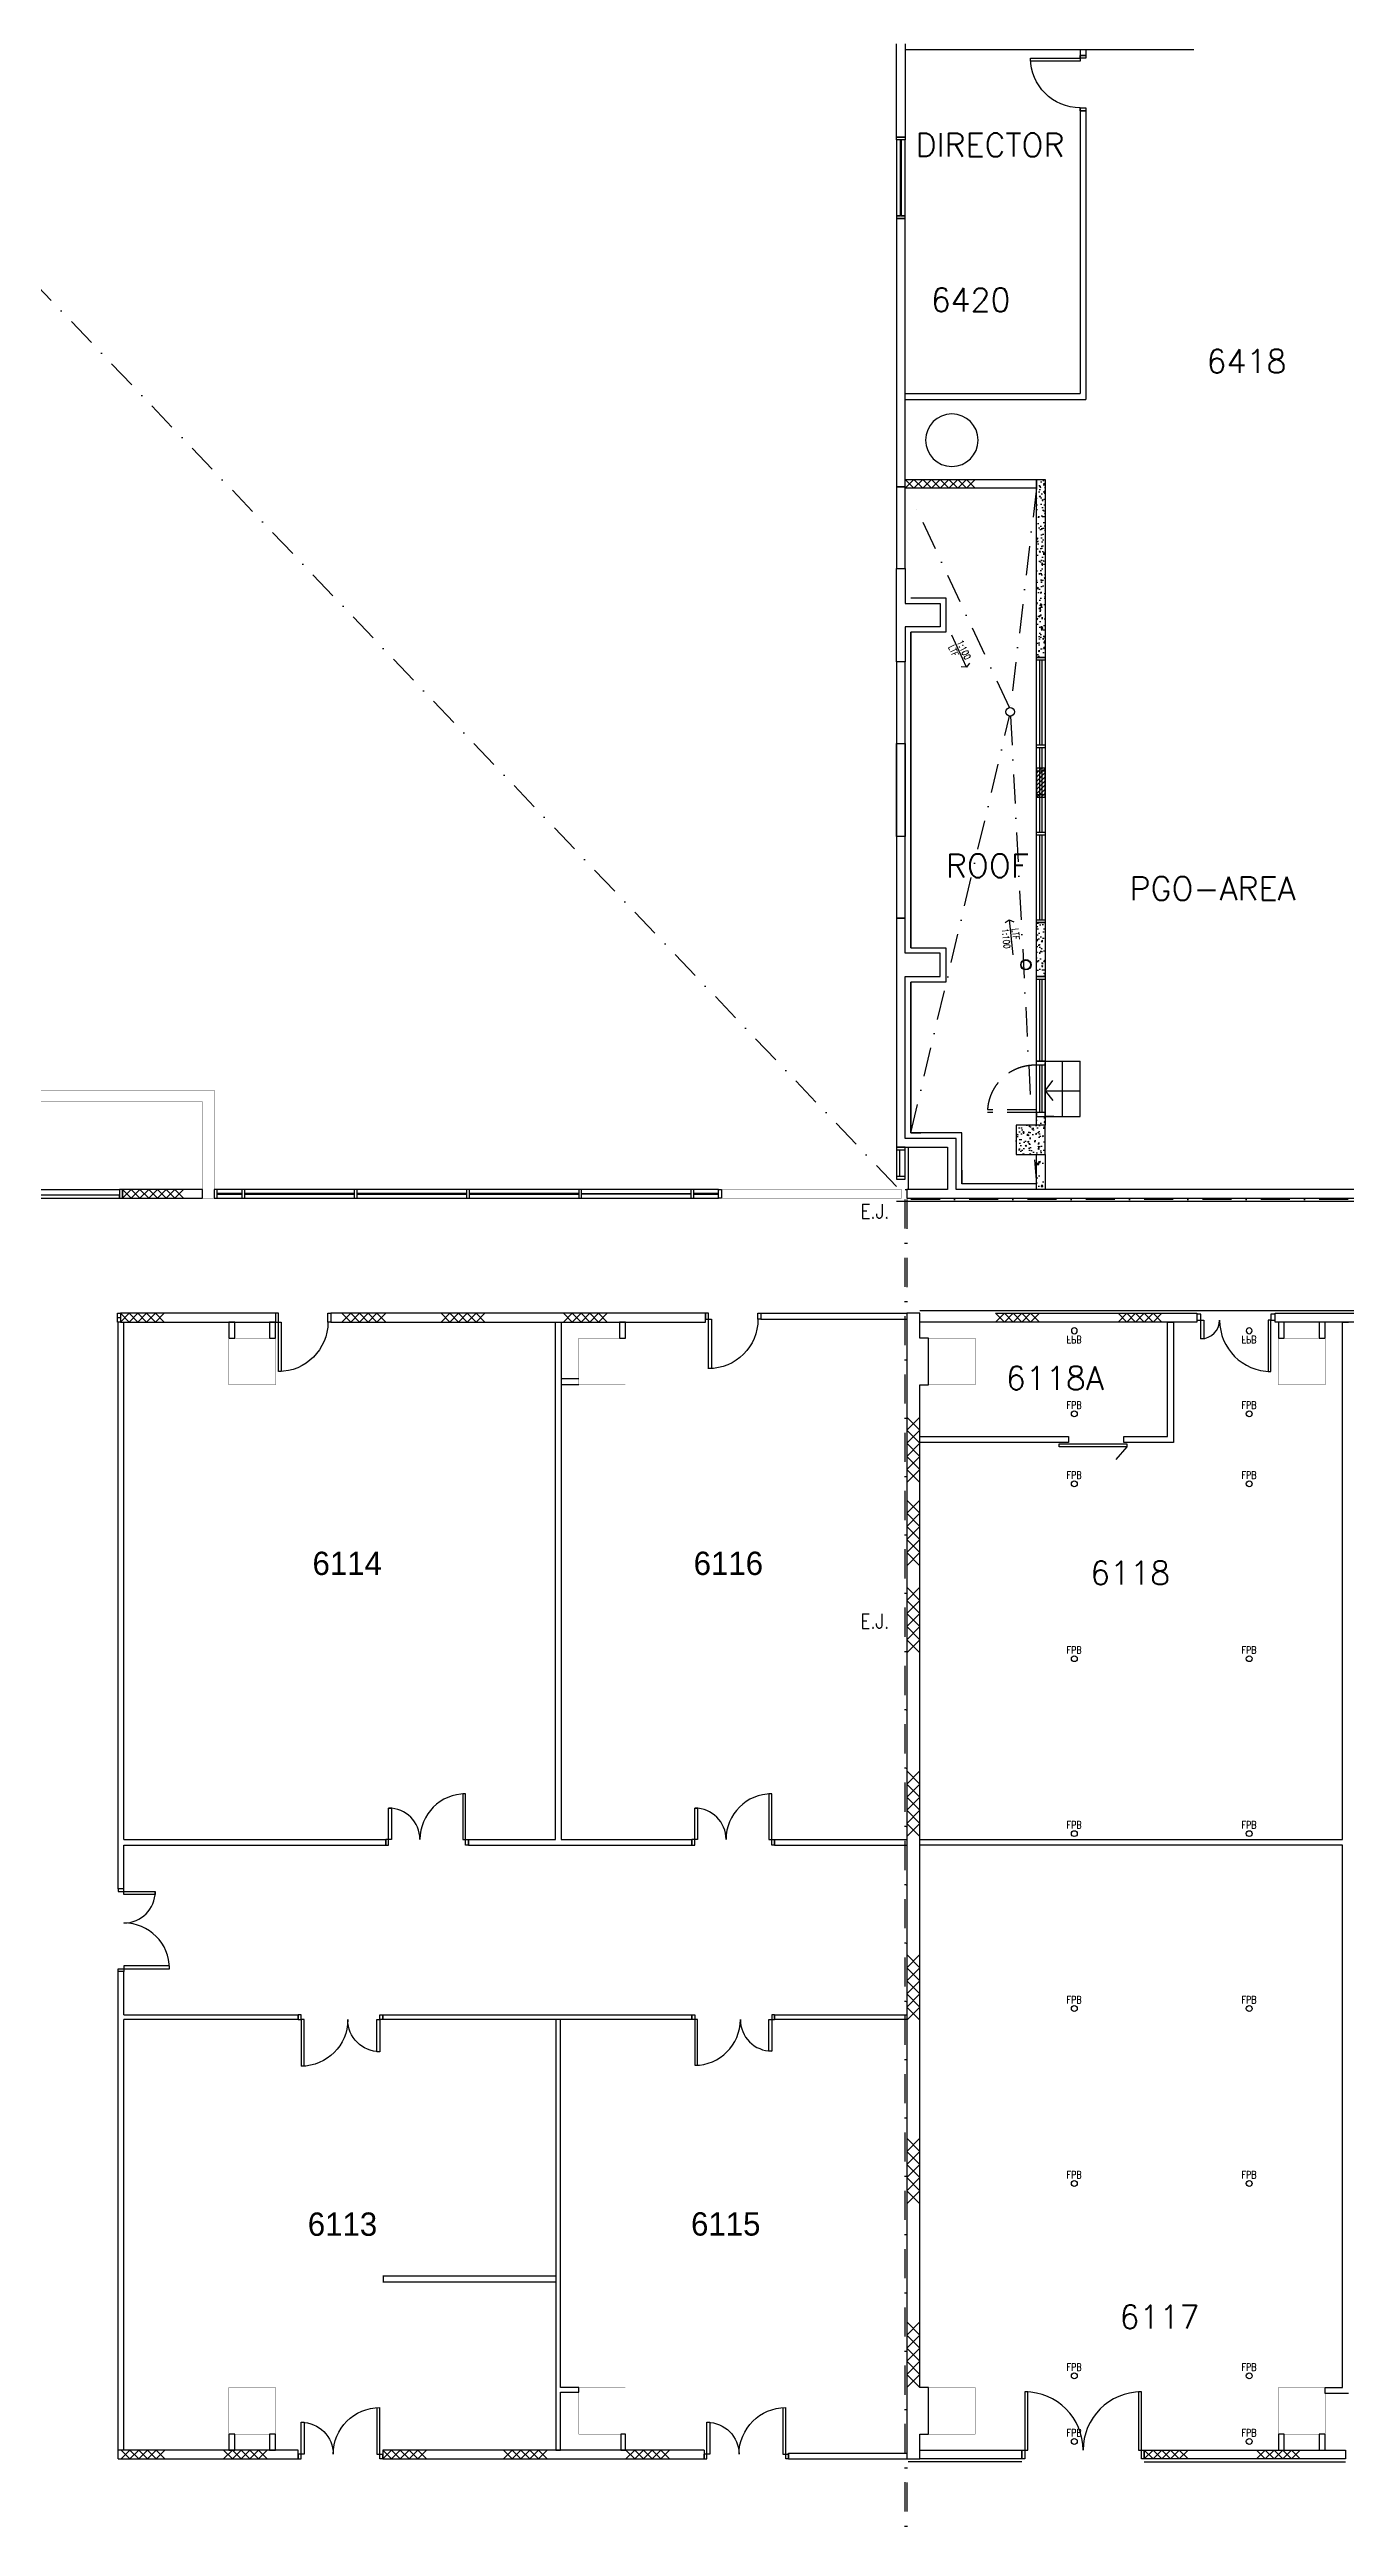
# Model space of a CAD drawing. Header units: millimetres. Extents: x -68474 to 336700, y -113450 to 53663.
# Drawn here: x 74525 to 96750, y -40983 to 1500 of the extents above; entities that cross this region are included whole.
import ezdxf

# ---------------------------------------------------------------- set-up
doc = ezdxf.new("R2010")
doc.units = ezdxf.units.MM
doc.header["$LTSCALE"] = 1000
for name, pattern in [('S3148a$0$DASHDOT', [1, 0.5, -0.25, 0, -0.25]), ('S3148a$0$HIDDENX2', [0.75, 0.5, -0.25]), ('s5147a$0$DASHDOT', [1, 0.5, -0.25, 0, -0.25])]:
    doc.linetypes.add(name, pattern=pattern)
for name, color, linetype in [('S3148a$0$11', 14, 'Continuous'), ('S3148a$0$17', 1, 'Continuous'), ('S3148a$0$20', 7, 'Continuous'), ('S3148a$0$22', 7, 'Continuous'), ('S3148a$0$23', 7, 'Continuous'), ('S3148a$0$25', 7, 'Continuous'), ('S3148a$0$30', 14, 'Continuous'), ('S3148a$0$6', 7, 'Continuous'), ('S3148a$0$bc-glas', 2, 'Continuous'), ('S3148a$0$BC-L2', 8, 'Continuous'), ('S3148a$0$bc-n-dr', 7, 'Continuous'), ('S3148a$0$BC-N-FL', 7, 'Continuous'), ('S3148a$0$bc-wall', 4, 'Continuous'), ('S3148a$0$break-out', 2, 'Continuous'), ('S3148a$0$LOGO', 1, 'Continuous'), ('S3148a$0$N-FIX', 1, 'Continuous'), ('S3148a$0$n-ht', 7, 'Continuous'), ('S3148a$0$NCONWALL', 7, 'Continuous'), ('S3148a$0$ROOM-NO', 4, 'Continuous'), ('S3148a$0$TITLE', 7, 'Continuous'), ('s4148a$0$17', 14, 'Continuous'), ('s4148a$0$20', 7, 'Continuous'), ('s4148a$0$22', 7, 'Continuous'), ('s4148a$0$41', 7, 'Continuous'), ('s4148a$0$6', 7, 'Continuous'), ('s4148a$0$ROOM-NO', 4, 'Continuous'), ('s5147a$0$17', 12, 'Continuous'), ('s5147a$0$20', 7, 'Continuous'), ('s5147a$0$22', 7, 'Continuous'), ('s5147a$0$25', 7, 'Continuous'), ('s5147a$0$30', 7, 'Continuous'), ('s5147a$0$45', 7, 'Continuous'), ('s5147a$0$6', 7, 'Continuous'), ('s5147a$0$9', 7, 'Continuous'), ('s5147a$0$new_dr', 2, 'Continuous'), ('s5147a$0$new_wl', 7, 'Continuous'), ('s5147a$0$ROOM-NO', 4, 'Continuous'), ('s5147a$0$s5147a$0$41', 7, 'Continuous')]:
    doc.layers.add(name, color=color, linetype=linetype)
doc.styles.add('S3148a$0$STANDARD', font='SIMPLEX')
doc.styles.add('s4148a$0$STANDARD', font='txt')
doc.styles.add('s5147a$0$STANDARD', font='romans.shx', dxfattribs={"width": 0.75})
pattern_1 = [(50, (0, 0), (215.17805, -18.82564), [22.5, -247.5]), (355, (0, 0), (-41.6254, 225.65764), [18, -198]), (100.4514, (17.93, -1.57), (173.5528, 206.83186), [19.12206, -210.34263]), (46.1842, (0, 60), (320.1723, -49.6557), [33.75, -371.25]), (96.6356, (26.68, 55.86), (280.3988, 292.2354), [28.6831, -315.5139]), (351.1842, (0, 60), (280.3986, 292.2356), [27, -297]), (21, (30, 45), (179.0721, -120.78567), [22.5, -247.5]), (326, (30, 45), (72.9946, 217.545), [18, -198]), (71.4514, (44.92, 34.93), (252.0668, 96.75915), [19.12206, -210.34263]), (37.5, (0, 0), (3.647957, 99.868156), [0, -195.6, 0, -201, 0, -198.75]), (7.5, (0, 0), (78.92086, 118.32351), [0, -114.6, 0, -191.1, 0, -75.75]), (327.5, (-66.9, 0), (160.14673, -6.76646), [0, -75, 0, -234, 0, -310.5]), (317.5, (-96.9, 0), (174.95585, 30.0315), [0, -97.5, 0, -155.4, 0, -220.5])]

# ---------------------------------------------------------------- blocks, each defined once
blk = doc.blocks.new('S3148a$0$H1050')
at = {"layer": 'S3148a$0$22', "color": 14, "linetype": 'Continuous'}
for points in [[(0, 0.15), (0.15, 0), (0.3, 0.15), (0.45, 0), (0.6, 0.15), (0.75, 0), (0.9, 0.15), (1.05, 0)], [(0, 0), (0.15, 0.15), (0.3, 0), (0.45, 0.15), (0.6, 0), (0.75, 0.15), (0.9, 0), (1.05, 0.15)]]:
    blk.add_lwpolyline(points, dxfattribs=at)
blk = doc.blocks.new('S3148a$0$AP')
at = {"layer": 'S3148a$0$30', "color": 14, "linetype": 'Continuous'}
blk.add_line((0.05, 0.05), (0.5, 0.05), dxfattribs=at)
for points in [[(0, 0), (0.55, 0), (0.55, 0.15), (0, 0.15)], [(0.05, 0), (0.5, 0), (0.5, 0.15), (0.05, 0.15)]]:
    blk.add_lwpolyline(points, close=True, dxfattribs=at)
blk = doc.blocks.new('S3148a$0$D950A')
at = {"layer": 'S3148a$0$17', "color": 14, "linetype": 'Continuous'}
blk.add_line((0.95, 0.05), (0.95, 0), dxfattribs=at)
at = {"layer": 'S3148a$0$30', "color": 14, "linetype": 'Continuous'}
for p, q in [((0.1, 0.95), (0.05, 0.95)), ((0.05, 0.95), (0.05, 0.1)), ((0.1, 0.1), (0.1, 0.95)), ((0.05, 0.1), (0, 0.1)), ((0, 0.1), (0, 0)), ((0, 0), (0.05, 0)), ((0.05, 0), (0.05, 0.1)), ((0.05, 0.1), (0.1, 0.1)), ((0.95, 0.1), (0.9, 0.1)), ((0.9, 0.1), (0.9, 0)), ((0.9, 0), (0.95, 0)), ((0.95, 0), (0.95, 0.1))]:
    blk.add_line(p, q, dxfattribs=at)
for points in [[(0, 0), (0, 0.1)], [(0.95, 0), (0.95, 0.1)]]:
    blk.add_lwpolyline(points, dxfattribs=at)
blk.add_ellipse((0.05, 0.1), major_axis=(0.601, 0.601), ratio=1, start_param=5.497787, end_param=7.068583, dxfattribs=at)
blk = doc.blocks.new('s5147a$0$CHAT15')
at = {"layer": 's5147a$0$22', "color": 14, "linetype": 'Continuous'}
for points in [[(0, 0), (0.15, 0.15), (0.3, 0), (0.45, 0.15), (0.6, 0), (0.75, 0.15)], [(0, 0.15), (0.15, 0), (0.3, 0.15), (0.45, 0), (0.6, 0.15), (0.75, 0)]]:
    blk.add_lwpolyline(points, dxfattribs=at)
blk = doc.blocks.new('s5147a$0$FPB')
at = {"layer": 's5147a$0$45', "color": 15, "linetype": 'Continuous'}
blk.add_circle((0, 0), 0.05, dxfattribs=at)
at = {"layer": 's5147a$0$45', "color": 15, "linetype": 'Continuous', "style": 's5147a$0$STANDARD', "width": 0.8}
blk.add_text('FPB', height=0.125, dxfattribs=at).set_placement((-0.1323, 0.0875))
blk = doc.blocks.new('s5147a$0$s5147a$0$D37')
at = {"layer": 's5147a$0$s5147a$0$41', "color": 14, "linetype": 'Continuous'}
for points in [[(0.073, 0.1), (0.123, 0.1), (0.123, 0.98), (0.073, 0.98)], [(0, 0), (0.073, 0), (0.073, 0.1), (0, 0.1)], [(1.273, 0.1), (1.223, 0.1), (1.223, 0.42), (1.273, 0.42)], [(1.273, 0), (1.346, 0), (1.346, 0.1), (1.273, 0.1)]]:
    blk.add_lwpolyline(points, close=True, dxfattribs=at)
for centre, radius, start, end in [((0.073, 0.1), 0.880001, 0, 90), ((1.273002, 0.1), 0.320001, 90, 180)]:
    blk.add_arc(centre, radius, start, end, dxfattribs=at)
blk = doc.blocks.new('s4148a$0$CHAT15')
at = {"layer": 's4148a$0$22', "color": 14, "linetype": 'Continuous'}
for points in [[(0, 0), (0.15, 0.15), (0.3, 0), (0.45, 0.15), (0.6, 0), (0.75, 0.15)], [(0, 0.15), (0.15, 0), (0.3, 0.15), (0.45, 0), (0.6, 0.15), (0.75, 0)]]:
    blk.add_lwpolyline(points, dxfattribs=at)

msp = doc.modelspace()

# ---------------------------------------------------------------- hatches: boundary and pattern name
at = {"layer": 'S3148a$0$break-out'}
h = msp.add_hatch(dxfattribs=at)
h.set_pattern_fill('AR-CONC', color=256, scale=50, style=0)
h.set_pattern_definition([(50, (0, 0), (358.6301, -31.3761), [37.5, -412.5]), (355, (0, 0), (-69.3757, 376.096), [30, -330]), (100.4514, (29.9, -2.6), (289.2547, 344.7198), [31.8701, -350.571]), (46.1842, (0, 100), (533.6205, -82.7595), [56.25, -618.75]), (96.6356, (44.47, 93.1), (467.3314, 487.059), [47.805, -525.8565]), (351.1842, (0, 100), (467.331, 487.0593), [45, -495]), (21, (50, 75), (298.4535, -201.3094), [37.5, -412.5]), (326, (50, 75), (121.6577, 362.575), [30, -330]), (71.4514, (74.87, 58.22), (420.1113, 161.2652), [31.8701, -350.571]), (37.5, (0, 0), (6.07993, 166.44693), [0, -326, 0, -335, 0, -331.25]), (7.5, (0, 0), (131.53477, 197.20586), [0, -191, 0, -318.5, 0, -126.25]), (327.5, (-111.5, 0), (266.91122, -11.27744), [0, -125, 0, -390, 0, -517.5]), (317.5, (-161.5, 0), (291.5931, 50.0525), [0, -162.5, 0, -259, 0, -367.5])])
h.paths.add_polyline_path([(91600, -16950), (91450, -16950), (91450, -16800), (91600, -16800)])
h = msp.add_hatch(dxfattribs=at)
h.set_pattern_fill('AR-CONC', color=256, scale=50, style=0)
h.set_pattern_definition([(50, (0, 0), (358.6301, -31.3761), [37.5, -412.5]), (355, (0, 0), (-69.3757, 376.096), [30, -330]), (100.4514, (29.9, -2.6), (289.2547, 344.7198), [31.8701, -350.571]), (46.1842, (0, 100), (533.6205, -82.7595), [56.25, -618.75]), (96.6356, (44.47, 93.1), (467.3314, 487.059), [47.805, -525.8565]), (351.1842, (0, 100), (467.331, 487.0593), [45, -495]), (21, (50, 75), (298.4535, -201.3094), [37.5, -412.5]), (326, (50, 75), (121.6577, 362.575), [30, -330]), (71.4514, (74.87, 58.22), (420.1113, 161.2652), [31.8701, -350.571]), (37.5, (0, 0), (6.07993, 166.44693), [0, -326, 0, -335, 0, -331.25]), (7.5, (0, 0), (131.53477, 197.20586), [0, -191, 0, -318.5, 0, -126.25]), (327.5, (-111.5, 0), (266.91122, -11.27744), [0, -125, 0, -390, 0, -517.5]), (317.5, (-161.5, 0), (291.5931, 50.0525), [0, -162.5, 0, -259, 0, -367.5])])
edge = h.paths.add_edge_path()
edge.add_line((91600, -17450), (91600, -18049.9))
edge.add_line((91600, -18049.9), (91450, -18049.9))
edge.add_line((91450, -18049.9), (91450, -17450))
at = {"layer": 'S3148a$0$LOGO'}
h = msp.add_hatch(dxfattribs=at)
h.set_pattern_fill('ANSI31', color=256, scale=400, style=0)
h.set_pattern_definition([(45, (-1e-11, -325), (-35.35534, 35.35534), [])])
h.paths.add_polyline_path([(91450, -11325), (91600, -11325), (91600, -10825), (91450, -10825)])
at = {"layer": 'S3148a$0$TITLE'}
h = msp.add_hatch(dxfattribs=at)
h.set_pattern_fill('AR-CONC', color=256, scale=30, style=0)
h.set_pattern_definition(pattern_1)
h.paths.add_polyline_path([(91450, -5875), (91600, -5875), (91600, -8925), (91450, -8925)])
h = msp.add_hatch(dxfattribs=at)
h.set_pattern_fill('AR-CONC', color=256, scale=30, style=0)
h.set_pattern_definition(pattern_1)
h.paths.add_polyline_path([(91450, -13475), (91600, -13475), (91600, -14399.6), (91450, -14399.6)])
h = msp.add_hatch(dxfattribs=at)
h.set_pattern_fill('AR-CONC', color=256, scale=30, style=0)
h.set_pattern_definition(pattern_1)
h.paths.add_polyline_path([(91100, -17450), (91600, -17450), (91600, -16950), (91100, -16950)])

# ---------------------------------------------------------------- linework, layer by layer
at = {"color": 14}
for p, q in [((78500, -20325), (78500, -21175)), ((79300, -20325), (79300, -20175)), ((85875, -20275), (85875, -21125)), ((86675, -20275), (86675, -20175)), ((80339, -29200), (80290, -29200)), ((80387.9, -29200), (80339, -29200)), ((81612.1, -29200), (81661, -29200)), ((81661, -29200), (81710, -29200)), ((85589, -29200), (85540, -29200)), ((85637.9, -29200), (85589, -29200)), ((86862.1, -29200), (86911, -29200)), ((86911, -29200), (86960, -29200)), ((75800, -30094), (75800, -30045)), ((75800, -30142.9), (75800, -30094)), ((75800, -31367.1), (75800, -31416)), ((75800, -31416), (75800, -31465)), ((78840, -32210), (78790, -32210)), ((80190, -32210), (80240, -32210)), ((78890, -32290), (78840, -32290)), ((80140, -32290), (80190, -32290)), ((85589, -32290), (85540, -32290)), ((85637.9, -32290), (85589, -32290)), ((86862.1, -32290), (86911, -32290)), ((86911, -32290), (86960, -32290)), ((78840, -39745), (78790, -39745)), ((78890, -39745), (78840, -39745)), ((80140, -39745), (80190, -39745)), ((80190, -39745), (80240, -39745)), ((85800, -39745), (85750, -39745)), ((85850, -39745), (85800, -39745)), ((87100, -39745), (87150, -39745)), ((87150, -39745), (87200, -39745))]:
    msp.add_line(p, q, dxfattribs=at)
at = {"layer": 'S3148a$0$11', "linetype": 'Continuous'}
msp.add_line((102799.6, -18050), (90075, -18049.9), dxfattribs=at)
at = {"layer": 'S3148a$0$11', "linetype": 'Continuous', "const_width": 5}
msp.add_lwpolyline([(73900.1, -11699.9), (73900.1, -16350), (77350.1, -16350), (77350.1, -18199.9), (77150.1, -18199.9), (77150.1, -16550), (73900.1, -16550), (73900.1, -18199.9), (73700.1, -18199.9), (73700.1, -11699.9)], dxfattribs=at)
at = {"layer": 'S3148a$0$11', "linetype": 'Continuous'}
msp.add_lwpolyline([(75775.1, -18199.9), (77150.1, -18199.9), (77150.1, -18049.9), (75775.1, -18049.9)], close=True, dxfattribs=at)
at = {"layer": 'S3148a$0$17'}
for p, q in [((89200, 1500), (92700, 1500)), ((89200, 1500), (94150, 1500)), ((92200, 1500), (92200, 1300)), ((92200, 1500), (92200, 1300)), ((92200, 1400), (92300, 1400)), ((92200, 1400), (92300, 1400)), ((92200, 1400), (92300, 1400)), ((92300, 1400), (92200, 1400)), ((92200, 1400), (92300, 1400)), ((92200, 1400), (92300, 1400)), ((92300, 1400), (92200, 1400)), ((92200, 1400), (92300, 1400)), ((92300, 1500), (92300, 1350)), ((92200, 500), (92200, -4400)), ((92200, 450), (92300, 450)), ((92200, 450), (92300, 450)), ((92300, 500), (92300, -4500)), ((89200, -4400), (92200, -4400)), ((89200, -4500), (92300, -4500))]:
    msp.add_line(p, q, dxfattribs=at)
at = {"layer": 'S3148a$0$17', "linetype": 'Continuous'}
msp.add_line((89200, 100), (89200, 0), dxfattribs=at)
at = {"layer": 'S3148a$0$20', "linetype": 'Continuous'}
for p, q in [((89050, -0.1), (89050, 1599.9)), ((89200, 1599.9), (89200, -0.1)), ((89200, -0.1), (89050, -0.1)), ((89200.1, -1399.6), (89050.1, -1399.6)), ((89050.1, -1399.6), (89050.1, -5999.6)), ((89200.1, -5999.6), (89200.1, -1399.6)), ((89050.1, -5999.6), (89200.1, -5999.6)), ((89050.1, -7399.6), (89200.1, -7399.6)), ((89050.1, -8999.6), (89050.1, -7399.6)), ((89200.1, -7399.6), (89200.1, -7999.6)), ((89200.1, -7399.6), (89200.1, -7999.6)), ((89200.1, -7999.6), (89800.1, -7999.6)), ((89200.1, -7999.6), (89800.1, -7999.6)), ((89800.1, -7999.6), (89800.1, -8399.6)), ((89800.1, -7999.6), (89800.1, -8399.6)), ((89800.1, -8399.6), (89200.1, -8399.6)), ((89200.1, -8399.6), (89200.1, -8999.6)), ((89800.1, -8399.6), (89200.1, -8399.6)), ((89200.1, -8399.6), (89200.1, -8999.6)), ((89200.1, -8999.6), (89050.1, -8999.6)), ((89050.1, -10399.6), (89200.1, -10399.6)), ((89050.1, -11999.6), (89050.1, -10399.6)), ((89200.1, -10399.6), (89200.1, -11999.6)), ((89200.1, -11999.6), (89050.1, -11999.6)), ((89200.1, -13399.6), (89050.1, -13399.6)), ((89050.1, -13399.6), (89050.1, -17324.9)), ((89200.1, -13999.6), (89200.1, -13399.6)), ((89200.1, -13999.6), (89200.1, -13399.6)), ((89800.1, -13999.6), (89200.1, -13999.6)), ((89800.1, -13999.6), (89200.1, -13999.6)), ((89800.1, -14399.6), (89800.1, -13999.6)), ((89800.1, -14399.6), (89800.1, -13999.6)), ((89200.1, -17174.9), (89200.1, -14399.6)), ((89200.1, -14399.6), (89800.1, -14399.6)), ((89200.1, -14399.6), (89800.1, -14399.6)), ((89050.1, -17324.9), (89925, -17324.9)), ((90075, -17174.9), (89200.1, -17174.9)), ((89250.3, -17324.9), (89250.3, -18049.9)), ((89925, -17324.9), (89925, -18049.9)), ((90075, -18049.9), (90075, -17174.9)), ((89925, -18049.9), (89225, -18049.9)), ((89225, -18049.9), (89225, -18199.8)), ((89225, -18199.8), (102800.2, -18199.9))]:
    msp.add_line(p, q, dxfattribs=at)
at = {"layer": 'S3148a$0$20', "linetype": 'Continuous', "const_width": 5}
msp.add_lwpolyline([(86050.1, -18199.6), (89137.6, -18199.6), (89137.6, -18050.2), (86050.1, -18050.2)], close=True, dxfattribs=at)
at = {"layer": 'S3148a$0$23', "linetype": 'S3148a$0$DASHDOT'}
msp.add_line((89050.1, -18000), (54900.1, 17800.1), dxfattribs=at)
at = {"layer": 'S3148a$0$23', "linetype": 'Continuous'}
for p, q in [((89050, -50.1), (89050, -0.1)), ((89050, -0.1), (89200, -0.1)), ((89120, -50.1), (89050, -50.1)), ((89050, -50.1), (89050, -1350.1)), ((89200, -50.1), (89050, -50.1)), ((89120, -1350.1), (89120, -50.1)), ((89200, -50.1), (89130, -50.1)), ((89130, -50.1), (89130, -1350.1)), ((89200, -0.1), (89200, -50.1)), ((89200, -1350.1), (89200, -50.1)), ((89050, -1350.1), (89120, -1350.1)), ((89200, -1350.1), (89050, -1350.1)), ((89050, -1350.1), (89050, -1400.1)), ((89050, -1400.1), (89200, -1400.1)), ((89130, -1350.1), (89200, -1350.1)), ((89200, -1400.1), (89200, -1350.1))]:
    msp.add_line(p, q, dxfattribs=at)
for points in [[(86000.1, -18049.6), (77350.1, -18049.6), (77350.1, -18199.9), (86000.1, -18199.9)], [(77350.1, -18199.6), (77400.1, -18199.6), (77400.1, -18049.6), (77350.1, -18049.6)], [(77400.1, -18129.6), (77825.1, -18129.6), (77825.1, -18119.6), (77400.1, -18119.6)], [(77825.1, -18199.6), (77875.1, -18199.6), (77875.1, -18049.6), (77825.1, -18049.6)], [(77875.1, -18129.6), (79750.1, -18129.6), (79750.1, -18119.6), (77875.1, -18119.6)], [(79750.1, -18199.9), (79800.1, -18199.9), (79800.1, -18049.9), (79750.1, -18049.9)], [(79800.1, -18129.9), (81675, -18129.9), (81675, -18119.9), (79800.1, -18119.9)], [(81675, -18200.1), (81725, -18200.1), (81725, -18050.1), (81675, -18050.1)], [(81725, -18130.1), (83600, -18130.1), (83600, -18120.1), (81725, -18120.1)], [(83600, -18200.4), (83650, -18200.4), (83650, -18050.4), (83600, -18050.4)], [(85524.9, -18130.4), (83650, -18130.4), (83650, -18120.4), (85524.9, -18120.4)], [(85525.1, -18199.6), (85575.1, -18199.6), (85575.1, -18049.6), (85525.1, -18049.6)], [(85575.1, -18129.6), (86000.1, -18129.6), (86000.1, -18119.6), (85575.1, -18119.6)], [(86050.1, -18199.6), (86000.1, -18199.6), (86000.1, -18049.6), (86050.1, -18049.6)]]:
    msp.add_lwpolyline(points, close=True, dxfattribs=at)
at = {"layer": 'S3148a$0$25', "linetype": 'Continuous'}
for p, q in [((89295.1, -7904.6), (89895.1, -7904.6)), ((89295.1, -7904.6), (89895.1, -7904.6)), ((89895.1, -7904.6), (89895.1, -8494.6)), ((89895.1, -7904.6), (89895.1, -8494.6)), ((89895.1, -8494.6), (89295.1, -8494.6)), ((89295.1, -8494.6), (89295.1, -13904.6)), ((89895.1, -8494.6), (89295.1, -8494.6)), ((89295.1, -13904.6), (89295.1, -8494.6)), ((89295.1, -13904.6), (89895.1, -13904.6)), ((89295.1, -13904.6), (89895.1, -13904.6)), ((89895.1, -13904.6), (89895.1, -14494.6)), ((89895.1, -13904.6), (89895.1, -14494.6)), ((89895.1, -14494.6), (89295.1, -14494.6)), ((89295.1, -14494.6), (89295.1, -17079.9)), ((89895.1, -14494.6), (89295.1, -14494.6)), ((89295.1, -17079.9), (89295.1, -14494.6)), ((89295.1, -17079.9), (89467.8, -17082.6)), ((90170, -17079.9), (89295.1, -17079.9)), ((90170, -17954.9), (90170, -17079.9)), ((90170, -17717.8), (90170, -17954.9)), ((91450, -17954.9), (90170, -17954.9))]:
    msp.add_line(p, q, dxfattribs=at)
at = {"layer": 'S3148a$0$30', "linetype": 'Continuous'}
for p, q in [((89200.1, -5999.6), (89050.1, -5999.6)), ((89050.1, -5999.6), (89050.1, -7399.6)), ((89200.1, -7399.6), (89200.1, -5999.6)), ((89200.1, -7399.6), (89200.1, -5999.6)), ((89050.1, -7399.6), (89200.1, -7399.6)), ((89200.1, -8999.6), (89050.1, -8999.6)), ((89050.1, -8999.6), (89050.1, -13399.6)), ((89200.1, -13399.6), (89200.1, -8999.6)), ((89050.1, -13399.6), (89200.1, -13399.6)), ((74275.1, -18049.9), (75725.1, -18049.9))]:
    msp.add_line(p, q, dxfattribs=at)
for points in [[(74275.1, -18199.9), (75725.1, -18199.9), (75725.1, -18149.9), (74275.1, -18149.9)], [(75725.1, -18199.9), (75775.1, -18199.9), (75775.1, -18049.9), (75725.1, -18049.9)]]:
    msp.add_lwpolyline(points, close=True, dxfattribs=at)
at = {"layer": 'S3148a$0$6'}
msp.add_line((92998.8, -22463.7), (92814.8, -22684.4), dxfattribs=at)
at = {"layer": 'S3148a$0$6', "linetype": 'Continuous'}
for start, end in [(0, 180), (180, 0)]:
    msp.add_arc((90000, -5200), 450, start, end, dxfattribs=at)
at = {"layer": 'S3148a$0$bc-glas'}
for points in [[(91450, -8925), (91600, -8925), (91600, -13475), (91450, -13475)], [(91600, -8975), (91450, -8975), (91450, -8925), (91600, -8925)], [(91600, -10475), (91450, -10475), (91450, -10425), (91600, -10425)], [(91600, -11975), (91450, -11975), (91450, -11925), (91600, -11925)], [(91600, -13475), (91450, -13475), (91450, -13425), (91600, -13425)], [(91450, -14399.6), (91600, -14399.6), (91600, -15849.9), (91450, -15849.9)], [(91600, -14449.6), (91450, -14449.6), (91450, -14399.6), (91600, -14399.6)], [(91450, -15849.9), (91600, -15849.9), (91600, -15920.8), (91450, -15920.8)], [(91450, -16800), (91600, -16800), (91600, -16729.1), (91450, -16729.1)]]:
    msp.add_lwpolyline(points, close=True, dxfattribs=at)
msp.add_lwpolyline([(91450, -16800), (91450, -15849.9), (91600, -15849.9), (91600, -16800)], dxfattribs=at)
at = {"layer": 'S3148a$0$BC-L2', "linetype": 'S3148a$0$DASHDOT'}
for p, q in [((90987.6, -9784.4), (89295.1, -6160)), ((91450, -6025), (91006.5, -9783.6)), ((89295.1, -17079.9), (90987.6, -9932.3)), ((91005.8, -9933.1), (91355, -16624.8)), ((91418, -17545), (91450, -17954.9))]:
    msp.add_line(p, q, dxfattribs=at)
at = {"layer": 'S3148a$0$BC-L2', "linetype": 'Continuous'}
for p, q in [((90250.6, -9095), (89999, -8542.7)), ((90250.6, -9095), (90162.2, -9089.3)), ((90299.5, -9026.3), (90250.6, -9095)), ((90914.9, -13473.9), (90983.3, -13424.7)), ((90983.3, -13424.7), (91065.1, -13458.5)), ((90983.3, -13424.7), (91043.7, -14028.5))]:
    msp.add_line(p, q, dxfattribs=at)
msp.add_ellipse((90999.9, -9858.4), major_axis=(53, 53), ratio=1, start_param=5.497787143782102, end_param=11.78097245096169, dxfattribs=at)
at = {"layer": 'S3148a$0$bc-n-dr', "linetype": 'S3148a$0$HIDDENX2'}
for p, q in [((91450, -16684.1), (90609.8, -16684.1)), ((91450, -16729.1), (90609.8, -16729.1))]:
    msp.add_line(p, q, dxfattribs=at)
at = {"layer": 'S3148a$0$bc-n-dr'}
for p, q in [((91600, -16800), (91750, -16800)), ((91750, -16800), (91600, -16800))]:
    msp.add_line(p, q, dxfattribs=at)
at = {"layer": 'S3148a$0$bc-n-dr', "linetype": 'S3148a$0$HIDDENX2'}
msp.add_arc((91423.2, -16733.8), 813.4, 88.11142, 179.6644, dxfattribs=at)
at = {"layer": 'S3148a$0$BC-N-FL'}
for p, q in [((91600, -15849.9), (92200, -15849.9)), ((91900, -16800), (91900, -15849.9)), ((92200, -16800), (92200, -15849.9)), ((91600, -16360), (91731.9, -16184)), ((91600, -16360), (92200, -16360)), ((91600, -16360), (91731.9, -16526)), ((91600, -16800), (92200, -16800))]:
    msp.add_line(p, q, dxfattribs=at)
at = {"layer": 'S3148a$0$bc-wall'}
for points in [[(91450, -6025), (91450, -6025), (89200.1, -6025), (89200.1, -5875), (91450, -5875)], [(91450, -5875), (91600, -5875), (91600, -8925), (91450, -8925), (91450, -5875)], [(91600, -14131.6), (91600, -14399.6), (91450, -14399.6), (91450, -13475), (91600, -13475)], [(91450, -13475), (91600, -13475), (91600, -14399.6), (91450, -14399.6)]]:
    msp.add_lwpolyline(points, close=True, dxfattribs=at)
msp.add_lwpolyline([(91355, -17954.9, 0.2, 0.2, 0), (91355, -17545, 0, 0, 0), (91005, -17545, 0, 0, 0), (91005, -16855, 0, 0, 0), (91355, -16855, 0.2, 0.2, 0), (91355, -6120, 0.2, 0.2, 0), (89295.1, -6120, 0, 0, 0), (89295.1, -7904.6, 0, 0, 0)], format="xyseb", dxfattribs=at)
msp.add_lwpolyline([(91600, -17450), (91600, -18049.9), (91450, -18049.9), (91450, -17450)], dxfattribs=at)
at = {"layer": 'S3148a$0$break-out'}
for q in [(91600, -16800), (91600, -15849.9)]:
    msp.add_line((91600, -14399.6), q, dxfattribs=at)
at = {"layer": 'S3148a$0$LOGO'}
msp.add_lwpolyline([(91450, -11325), (91600, -11325), (91600, -10825), (91450, -10825)], close=True, dxfattribs=at)
for points in [[(91600, -10875), (91450, -10875)], [(91450, -11275), (91600, -11275)]]:
    msp.add_lwpolyline(points, dxfattribs=at)
at = {"layer": 'S3148a$0$N-FIX'}
for radius in [90, 80]:
    msp.add_circle((91270, -14196.9), radius, dxfattribs=at)
at = {"layer": 'S3148a$0$n-ht'}
for points in [[(89200.1, -6025), (89350.1, -5875), (89500.1, -6025), (89650.1, -5875), (89800.1, -6025), (89950.1, -5875), (90100.1, -6025), (90250.1, -5875), (90400.1, -6025)], [(89200.1, -5875), (89350.1, -6025), (89500.1, -5875), (89650.1, -6025), (89800.1, -5875), (89950.1, -6025), (90100.1, -5875), (90250.1, -6025), (90400.1, -5875)]]:
    msp.add_lwpolyline(points, dxfattribs=at)
at = {"layer": 'S3148a$0$NCONWALL'}
for p, q in [((91450, -8925), (91600, -8925)), ((91450, -8925), (91600, -8925)), ((91450, -8925), (91600, -8925)), ((91505, -8975), (91505, -10425)), ((91545, -8975), (91545, -10425)), ((91505, -10475), (91505, -11925)), ((91545, -10475), (91545, -11925)), ((91505, -11975), (91505, -13425)), ((91545, -11975), (91545, -13425)), ((91450, -13475), (91600, -13475)), ((91450, -14399.6), (91600, -14399.6)), ((91505, -14449.6), (91505, -15849.9)), ((91545, -14449.6), (91545, -15849.9)), ((91450, -15849.9), (91600, -15849.9)), ((91505, -15920.8), (91505, -16729.1)), ((91545, -15920.8), (91545, -16729.1)), ((91600, -16800), (91600, -15882))]:
    msp.add_line(p, q, dxfattribs=at)
for points in [[(91100, -17450), (91600, -17450), (91600, -16950), (91100, -16950)], [(91600, -16950), (91450, -16950), (91450, -16800), (91600, -16800)]]:
    msp.add_lwpolyline(points, close=True, dxfattribs=at)
at = {"layer": 's4148a$0$17'}
for p, q in [((75690, -20324.9), (75690, -20255)), ((75740, -20324.9), (75690, -20324.9)), ((75700, -30045), (75700, -20324.9)), ((75800, -29200), (75800, -20324.9)), ((86725, -20175), (89225.5, -20175)), ((86725, -20275), (89225.5, -20275)), ((83600, -21300), (83300, -21300)), ((83600, -21400), (83300, -21400)), ((75800, -29200), (80290, -29200)), ((75800, -29300), (80290, -29300)), ((75800, -30045), (75800, -29300)), ((80290, -29300), (80290, -29200)), ((80290, -29200), (80290, -29300)), ((81710, -29300), (81710, -29200)), ((81710, -29200), (83200, -29200)), ((81710, -29200), (81710, -29300)), ((81710, -29300), (85540, -29300)), ((83300, -29200), (85540, -29200)), ((85540, -29300), (85540, -29200)), ((85540, -29200), (85540, -29300)), ((85540, -29300), (85540, -29200)), ((86960, -29300), (86960, -29200)), ((86960, -29200), (89225.5, -29200)), ((86960, -29200), (86960, -29300)), ((86960, -29300), (86960, -29200)), ((86960, -29300), (89225.5, -29300)), ((75800, -30045), (75700, -30045)), ((75700, -39825), (75700, -31465)), ((75800, -31465), (75700, -31465)), ((75800, -32210), (75800, -31465)), ((85540, -32210), (85540, -32290)), ((85540, -32290), (85540, -32210)), ((85540, -32210), (85540, -32290)), ((86960, -32210), (86960, -32290)), ((86960, -32290), (86960, -32210)), ((86960, -32210), (86960, -32290)), ((75800, -39675), (75800, -32290)), ((78790, -39825), (78790, -39675)), ((87200, -39725), (89225.5, -39725)), ((87200, -39825), (89225.5, -39825))]:
    msp.add_line(p, q, dxfattribs=at)
at = {"layer": 's4148a$0$17', "color": 14, "linetype": 'Continuous'}
for p, q in [((80210, -20325), (80290, -20325)), ((83200, -29200), (83200, -20325)), ((83300, -20325), (83300, -29200)), ((75800, -32210), (78790, -32210)), ((78790, -32290), (78790, -32210)), ((80240, -32290), (80240, -32210)), ((80240, -32210), (85540, -32210)), ((86960, -32210), (89225.5, -32210)), ((78790, -32290), (75800, -32290)), ((85540, -32290), (80240, -32290)), ((83210, -32290), (83210, -39675)), ((83290, -38600), (83290, -32290)), ((89225.5, -32290), (86960, -32290)), ((83210, -36690), (80240, -36690)), ((83210, -36790), (80240, -36790)), ((80250, -36790), (80250, -36690)), ((83600, -38600), (83290, -38600)), ((83600, -38680), (83600, -38600)), ((83290, -39675), (83290, -38680)), ((83290, -38680), (83600, -38680)), ((78790, -39825), (78790, -39745)), ((80240, -39825), (80240, -39745)), ((83210, -39675), (83290, -39675)), ((85750, -39825), (85750, -39745)), ((87200, -39825), (87200, -39745))]:
    msp.add_line(p, q, dxfattribs=at)
for points in [[(77600, -20600), (77700, -20600), (77700, -20325), (77600, -20325)], [(78300, -20600), (78400, -20600), (78400, -20325), (78300, -20325)], [(84300, -20600), (84400, -20600), (84400, -20325), (84300, -20325)], [(77600, -39675), (77700, -39675), (77700, -39400), (77600, -39400)], [(78300, -39675), (78400, -39675), (78400, -39400), (78300, -39400)], [(84320, -39675), (84400, -39675), (84400, -39400), (84320, -39400)]]:
    msp.add_lwpolyline(points, close=True, dxfattribs=at)
at = {"layer": 's4148a$0$20', "color": 14, "linetype": 'Continuous'}
for p, q in [((75740, -20175), (75740, -20324.9)), ((78400, -20175), (75740, -20175)), ((75740, -20324.9), (78400, -20324.9)), ((80290, -20175), (79350, -20175)), ((79350, -20324.9), (80290, -20324.9)), ((85775, -20175), (80290, -20175)), ((80290, -20324.9), (85775, -20324.9)), ((85775, -20324.9), (85775, -20175)), ((89225.5, -20175), (89225.5, -39825)), ((89450.5, -20175), (89225.5, -20175)), ((89450.5, -20600), (89450.5, -20175)), ((89600, -20600), (89450.5, -20600)), ((89600, -21400), (89600, -20600)), ((89450.5, -38600), (89450.5, -21400)), ((89450.5, -21400), (89600, -21400)), ((89600, -38600), (89450.5, -38600)), ((89600, -39400), (89600, -38600)), ((89450.5, -39825), (89450.5, -39400)), ((89450.5, -39400), (89600, -39400)), ((78790, -39675), (75700, -39675)), ((75700, -39825), (78790, -39825)), ((85750, -39673.8), (80240, -39673.8)), ((80240, -39673.8), (80240, -39825)), ((80240, -39825), (85750, -39825)), ((85750, -39673.8), (85750, -39825)), ((87200, -39825), (87200, -39725)), ((89225.5, -39825), (89450.5, -39825))]:
    msp.add_line(p, q, dxfattribs=at)
at = {"layer": 's4148a$0$41', "color": 14, "linetype": 'Continuous'}
for p, q in [((78450, -20175), (78400, -20175)), ((78400, -20175), (78400, -20325)), ((78400, -20325), (78500, -20325)), ((78450, -21175), (78450, -20175)), ((79300, -20175), (79350, -20175)), ((79350, -20325), (79300, -20325)), ((79350, -20175), (79350, -20325)), ((85775, -20175), (85775, -20275)), ((85825, -20175), (85775, -20175)), ((85775, -20275), (85875, -20275)), ((85825, -21125), (85825, -20175)), ((86675, -20175), (86725, -20175)), ((86725, -20275), (86675, -20275)), ((86725, -20175), (86725, -20275)), ((78500, -21175), (78450, -21175)), ((81612.1, -28416.6), (81612.1, -29200)), ((81661, -28416.6), (81612.1, -28416.6)), ((81661, -29200), (81661, -28416.6)), ((86862.1, -28416.6), (86862.1, -29200)), ((86911, -28416.6), (86862.1, -28416.6)), ((86911, -29200), (86911, -28416.6)), ((80339, -28661.4), (80387.9, -28661.4)), ((80339, -29200), (80339, -28661.4)), ((80387.9, -28661.4), (80387.9, -29200)), ((85589, -29200), (85589, -28661.4)), ((85589, -28661.4), (85637.9, -28661.4)), ((85637.9, -28661.4), (85637.9, -29200)), ((80290, -29200), (80290, -29300)), ((80290, -29300), (80339, -29300)), ((80339, -29300), (80339, -29200)), ((81661, -29300), (81661, -29200)), ((81710, -29300), (81661, -29300)), ((81710, -29200), (81710, -29300)), ((85540, -29200), (85540, -29300)), ((85540, -29300), (85589, -29300)), ((85589, -29300), (85589, -29200)), ((86911, -29300), (86911, -29200)), ((86960, -29300), (86911, -29300)), ((86960, -29200), (86960, -29300)), ((75800, -30045), (75700, -30045)), ((75700, -30045), (75700, -30094)), ((75700, -30094), (75800, -30094)), ((75800, -30094), (76338.6, -30094)), ((76338.6, -30142.9), (75800, -30142.9)), ((76338.6, -30094), (76338.6, -30142.9)), ((75700, -31465), (75700, -31416)), ((75700, -31416), (75800, -31416)), ((76583.4, -31367.1), (75800, -31367.1)), ((75800, -31416), (76583.4, -31416)), ((76583.4, -31416), (76583.4, -31367.1)), ((75800, -31465), (75700, -31465)), ((78790, -32210), (78790, -32290)), ((78840, -32290), (78840, -32210)), ((80190, -32290), (80190, -32210)), ((80240, -32210), (80240, -32290)), ((85540, -32210), (85589, -32210)), ((85540, -32290), (85540, -32210)), ((85589, -32210), (85589, -32290)), ((86911, -32210), (86911, -32290)), ((86960, -32210), (86911, -32210)), ((86960, -32290), (86960, -32210)), ((78790, -32290), (78840, -32290)), ((78840, -32290), (78840, -33090)), ((78890, -33090), (78890, -32290)), ((80140, -32840), (80140, -32290)), ((80240, -32290), (80190, -32290)), ((80190, -32290), (80190, -32840)), ((85589, -32290), (85589, -33073.4)), ((85637.9, -33073.4), (85637.9, -32290)), ((86862.1, -32828.6), (86862.1, -32290)), ((86911, -32290), (86911, -32828.6)), ((80190, -32840), (80140, -32840)), ((85589, -33073.4), (85637.9, -33073.4)), ((86911, -32828.6), (86862.1, -32828.6)), ((80140, -38945), (80140, -39745)), ((80190, -39745), (80190, -38945)), ((87100, -38945), (87100, -39745)), ((87150, -39745), (87150, -38945)), ((78840, -39745), (78840, -39195)), ((78840, -39195), (78890, -39195)), ((78890, -39195), (78890, -39745)), ((85800, -39745), (85800, -39195)), ((85800, -39195), (85850, -39195)), ((85850, -39195), (85850, -39745)), ((78790, -39745), (78790, -39825)), ((78790, -39825), (78840, -39825)), ((78840, -39825), (78840, -39745)), ((80190, -39825), (80190, -39745)), ((80240, -39825), (80190, -39825)), ((80240, -39745), (80240, -39825)), ((85750, -39745), (85750, -39825)), ((85750, -39825), (85800, -39825)), ((85800, -39825), (85800, -39745)), ((87150, -39825), (87150, -39745)), ((87200, -39825), (87150, -39825)), ((87200, -39745), (87200, -39825))]:
    msp.add_line(p, q, dxfattribs=at)
msp.add_lwpolyline([(75740, -20175), (75740, -20255), (75690, -20255), (75690, -20175)], close=True, dxfattribs=at)
at = {"layer": 's4148a$0$41', "color": 14, "linetype": 'Continuous', "extrusion": (0, 0, -1)}
for centre, major_axis, start_param, end_param in [((78450, -20325), (-601, 601), 2.3561945, 3.9269908), ((85825, -20275), (-601, 601), 2.3561945, 3.9269908), ((78840, -32290), (565.7, 565.7), 0.7853982, 2.3561945), ((80190, -32290), (-388.9, 388.9), -2.3561945, -0.7853982), ((80190, -39745), (-565.7, -565.7), 0.7853982, 2.3561945), ((87150, -39745), (-565.7, -565.7), 0.7853982, 2.3561945), ((78840, -39745), (388.9, -388.9), -2.3561945, -0.7853982), ((85800, -39745), (388.9, -388.9), -2.3561945, -0.7853982)]:
    msp.add_ellipse(centre, major_axis=major_axis, ratio=1, start_param=start_param, end_param=end_param, dxfattribs=at)
at = {"layer": 's4148a$0$41', "color": 14, "linetype": 'Continuous'}
for centre, major_axis, start_param, end_param in [((81661, -29200), (-554, -554), -2.3561945, -0.7853982), ((86911, -29200), (-554, -554), -2.3561945, -0.7853982), ((80339, -29200), (-380.9, -380.9), 2.3561945, 3.9269908), ((85589, -29200), (-380.9, -380.9), 2.3561945, 3.9269908), ((75800, -30094), (-380.9, 380.9), 2.3561945, 3.9269908), ((75800, -31416), (-554, 554), -2.3561945, -0.7853982), ((85589, -32290), (-554, -554), 0.7853982, 2.3561945), ((86911, -32290), (-380.9, -380.9), -0.7853982, 0.7853982)]:
    msp.add_ellipse(centre, major_axis=major_axis, ratio=1, start_param=start_param, end_param=end_param, dxfattribs=at)
at = {"layer": 's4148a$0$6', "color": 8, "linetype": 'Continuous', "const_width": 5}
for points in [[(77600, -21400), (78400, -21400), (78400, -20600), (77600, -20600)], [(83600, -21400), (84400, -21400), (84400, -20600), (83600, -20600)], [(89600, -21400), (90400, -21400), (90400, -20600), (89600, -20600)], [(77600, -39400), (78400, -39400), (78400, -38600), (77600, -38600)], [(83600, -39400), (84400, -39400), (84400, -38600), (83600, -38600)], [(89600, -39400), (90400, -39400), (90400, -38600), (89600, -38600)]]:
    msp.add_lwpolyline(points, close=True, dxfattribs=at)
at = {"layer": 's5147a$0$17', "color": 14, "linetype": 'Continuous'}
msp.add_line((93700, -39675), (93800, -39675), dxfattribs=at)
for points in [[(95600, -20600), (95700, -20600), (95700, -20325), (95600, -20325)], [(96300, -20600), (96400, -20600), (96400, -20325), (96300, -20325)], [(95600, -39675), (95700, -39675), (95700, -39400), (95600, -39400)], [(96300, -39675), (96400, -39675), (96400, -39400), (96300, -39400)]]:
    msp.add_lwpolyline(points, close=True, dxfattribs=at)
at = {"layer": 's5147a$0$20', "color": 14, "linetype": 'Continuous'}
for p, q in [((89450.5, -39675.6), (91200, -39674.8)), ((91200, -39824.8), (89450.5, -39824.8)), ((91200, -39674.8), (91200, -39824.8))]:
    msp.add_line(p, q, dxfattribs=at)
msp.add_lwpolyline([(90750, -20175), (94199.1, -20175), (94199.1, -20325), (89450.5, -20325)], dxfattribs=at)
for points in [[(95545.1, -20175), (100200, -20175), (100200, -20325), (95545.1, -20325)], [(93300, -39675), (96750, -39675), (96750, -39825), (93300, -39825)]]:
    msp.add_lwpolyline(points, close=True, dxfattribs=at)
at = {"layer": 's5147a$0$25', "color": 10, "linetype": 'Continuous'}
for p, q in [((89050.1, -18249.6), (104900.1, -18249.9)), ((89450.5, -20125), (100200, -20125)), ((91200, -39874.8), (89250, -39874.8)), ((93300, -39875), (96750, -39875))]:
    msp.add_line(p, q, dxfattribs=at)
at = {"layer": 's5147a$0$30', "color": 7, "linetype": 'Continuous'}
for points in [[(91250, -39674.8), (91300, -39674.8), (91300, -38674.8), (91250, -38674.8)], [(93200, -39674.8), (93250, -39674.8), (93250, -38674.8), (93200, -38674.8)], [(91200, -39824.8), (91200, -39674.8), (91250, -39674.8), (91250, -39824.8)], [(93250, -39824.8), (93250, -39674.8), (93300, -39674.8), (93300, -39824.8)]]:
    msp.add_lwpolyline(points, close=True, dxfattribs=at)
for centre, start, end in [((91250, -39674.8), 0, 90), ((93250, -39674.8), 90, 180)]:
    msp.add_arc(centre, 1000, start, end, dxfattribs=at)
at = {"layer": 's5147a$0$6', "color": 14, "linetype": 'Continuous', "const_width": 5}
for points in [[(95600, -21400), (96400, -21400), (96400, -20600), (95600, -20600)], [(89600, -39400), (90400, -39400), (90400, -38600), (89600, -38600)], [(95600, -39400), (96400, -39400), (96400, -38600), (95600, -38600)]]:
    msp.add_lwpolyline(points, close=True, dxfattribs=at)
at = {"layer": 's5147a$0$9', "color": 1, "linetype": 's5147a$0$DASHDOT'}
msp.add_lwpolyline([(89200, -42725), (89200, -18049.9), (89225, -18049.9), (89225, -18199.9), (126775, -18200), (126775, -18050), (126800.3, -18050), (126800.3, -18224.8), (89225, -18224.9), (89225, -42725)], dxfattribs=at)
at = {"layer": 's5147a$0$new_wl'}
for p, q in [((96700, -29200), (96700, -20325)), ((96700, -20325), (96800, -20325)), ((89450.5, -29300), (89450.5, -29200)), ((89450.5, -29200), (96700, -29200)), ((96700, -29300), (89450.5, -29300)), ((96700, -38600), (96700, -29300)), ((96400, -38600), (96700, -38600)), ((96400, -38700), (96400, -38600)), ((96800, -38700), (96400, -38700))]:
    msp.add_line(p, q, dxfattribs=at)
for points in [[(92950, -22388.6), (92950, -22288.6), (93700, -22288.6), (93700, -20325), (93800, -20325), (93800, -22388.6)], [(91842.3, -22463.7), (91842.3, -22413.3), (92998.8, -22413.3), (92998.8, -22463.7)]]:
    msp.add_lwpolyline(points, close=True, dxfattribs=at)
msp.add_lwpolyline([(89450.5, -22288.6), (92000, -22288.6), (92000, -22388.6), (89450.5, -22388.6)], dxfattribs=at)

# ---------------------------------------------------------------- block references
at = {"zscale": 1000}
for name, p, xscale, yscale, rotation in [('S3148a$0$AP', (89050.1, -17324.9), 999.9979999999999, 999.9979999999999, 270), ('s4148a$0$CHAT15', (80290, -20175), 999.9979999999999, 999.9979999999999, 180), ('s4148a$0$CHAT15', (89225.5, -21955), 1499.997, 1499.997, 270), ('s4148a$0$CHAT15', (89450.5, -24505.1), 1499.997, 1499.997, 90), ('s4148a$0$CHAT15', (89450.5, -26000), 1499.997, 1499.997, 90), ('s4148a$0$CHAT15', (89450.5, -29150), 1499.997, 1499.997, 90), ('s4148a$0$CHAT15', (89450.5, -32300), 1499.997, 1499.997, 90), ('s4148a$0$CHAT15', (89450.5, -35450), 1499.997, 1499.997, 90), ('s4148a$0$CHAT15', (89450.5, -38600), 1499.997, 1499.997, 90)]:
    msp.add_blockref(name, p, dxfattribs=dict(at, xscale=xscale, yscale=yscale, rotation=rotation))
at = {"xscale": 999.9979999999999, "zscale": 1000}
for name, p, yscale in [('S3148a$0$H1050', (75775.1, -18199.9), 999.9979999999999), ('s4148a$0$CHAT15', (75740, -20324.9), 999.9979999999999), ('s4148a$0$CHAT15', (81240, -20324.9), 999.9979999999999), ('s4148a$0$CHAT15', (83340, -20324.9), 999.9979999999999), ('s5147a$0$CHAT15', (90750, -20325), 999.9979999999999), ('s5147a$0$CHAT15', (92850, -20325), 999.9979999999999), ('s5147a$0$FPB', (92100, -20475), -999.9979999999999), ('s5147a$0$FPB', (95100, -20475), -999.9979999999999), ('s5147a$0$FPB', (92100, -21900), 999.9979999999999), ('s5147a$0$FPB', (95100, -21900), 999.9979999999999), ('s5147a$0$FPB', (92100, -23100), 999.9979999999999), ('s5147a$0$FPB', (95100, -23100), 999.9979999999999), ('s5147a$0$FPB', (92100, -26100), 999.9979999999999), ('s5147a$0$FPB', (95100, -26100), 999.9979999999999), ('s5147a$0$FPB', (92100, -29100), 999.9979999999999), ('s5147a$0$FPB', (95100, -29100), 999.9979999999999), ('s5147a$0$FPB', (92100, -32100), 999.9979999999999), ('s5147a$0$FPB', (95100, -32100), 999.9979999999999), ('s5147a$0$FPB', (92100, -35100), 999.9979999999999), ('s5147a$0$FPB', (95100, -35100), 999.9979999999999), ('s5147a$0$FPB', (92100, -38400), 999.9979999999999), ('s5147a$0$FPB', (95100, -38400), 999.9979999999999), ('s5147a$0$FPB', (92100, -39525), 999.9979999999999), ('s5147a$0$FPB', (95100, -39525), 999.9979999999999), ('s4148a$0$CHAT15', (75753.9, -39825), 999.9979999999999), ('s4148a$0$CHAT15', (77510, -39825), 999.9979999999999), ('s4148a$0$CHAT15', (80240, -39825), 999.9979999999999), ('s4148a$0$CHAT15', (82310, -39825), 999.9979999999999), ('s4148a$0$CHAT15', (84410, -39825), 999.9979999999999), ('s5147a$0$CHAT15', (93300, -39824.8), 999.9979999999999), ('s5147a$0$CHAT15', (95225, -39825), 999.9979999999999)]:
    msp.add_blockref(name, p, dxfattribs=dict(at, yscale=yscale))
at = {"layer": 'S3148a$0$17', "xscale": -999.9979999999999, "yscale": 999.9979999999999, "zscale": 1000, "rotation": 90}
msp.add_blockref('S3148a$0$D950A', (92300, 1400), dxfattribs=at)
at = {"layer": 's5147a$0$new_dr', "color": 7, "linetype": 'Continuous', "xscale": -999.9979999999999, "yscale": -999.9979999999999, "zscale": 1000}
msp.add_blockref('s5147a$0$s5147a$0$D37', (95545.1, -20192.3), dxfattribs=at)

# ---------------------------------------------------------------- texts
at = {"layer": 'S3148a$0$BC-L2', "linetype": 'Continuous', "style": 'S3148a$0$STANDARD', "width": 0.8}
for s, rotation, p in [('LTF', 294.4916, (89934.7, -8744.8)), ('1:100', 294.4916, (90084.2, -8661)), ('LTF', 275.71523, (91028.6, -13578.2)), ('1:100', 275.71523, (90857.2, -13581))]:
    msp.add_text(s, height=112.5, rotation=rotation, dxfattribs=at).set_placement(p)
at = {"layer": 'S3148a$0$ROOM-NO', "style": 'S3148a$0$STANDARD'}
for s, p in [('DIRECTOR', (89375.2, -335.6)), ('6420 ', (89636.5, -2993.4)), ('6418 ', (94369.7, -4046.2)), ('ROOF', (89897.9, -12699)), ('PGO-AREA', (93044.8, -13089.8))]:
    msp.add_text(s, height=400, dxfattribs=at).set_placement(p)
at = {"layer": 's4148a$0$ROOM-NO', "style": 's4148a$0$STANDARD'}
for s, p in [('6114', (79035, -24663.7)), ('6116', (85571.6, -24663.7)), ('6113', (78954.2, -35997.7)), ('6115', (85526.8, -35994.1))]:
    msp.add_text(s, height=400, dxfattribs=at).set_placement(p)
at = {"layer": 's5147a$0$9', "color": 2, "linetype": 'Continuous', "style": 's5147a$0$STANDARD', "width": 0.84}
for p in [(88433, -18551), (88431.2, -25581.2)]:
    msp.add_text('E.J.', height=250, dxfattribs=at).set_placement(p)
at = {"layer": 's5147a$0$ROOM-NO', "style": 's5147a$0$STANDARD'}
for s, p in [('6118A', (90925.3, -21486.3)), ('6118', (92373.4, -24829.1)), ('6117', (92877.3, -37587.4))]:
    msp.add_text(s, height=400, dxfattribs=at).set_placement(p)

doc.saveas('drawing.dxf')
